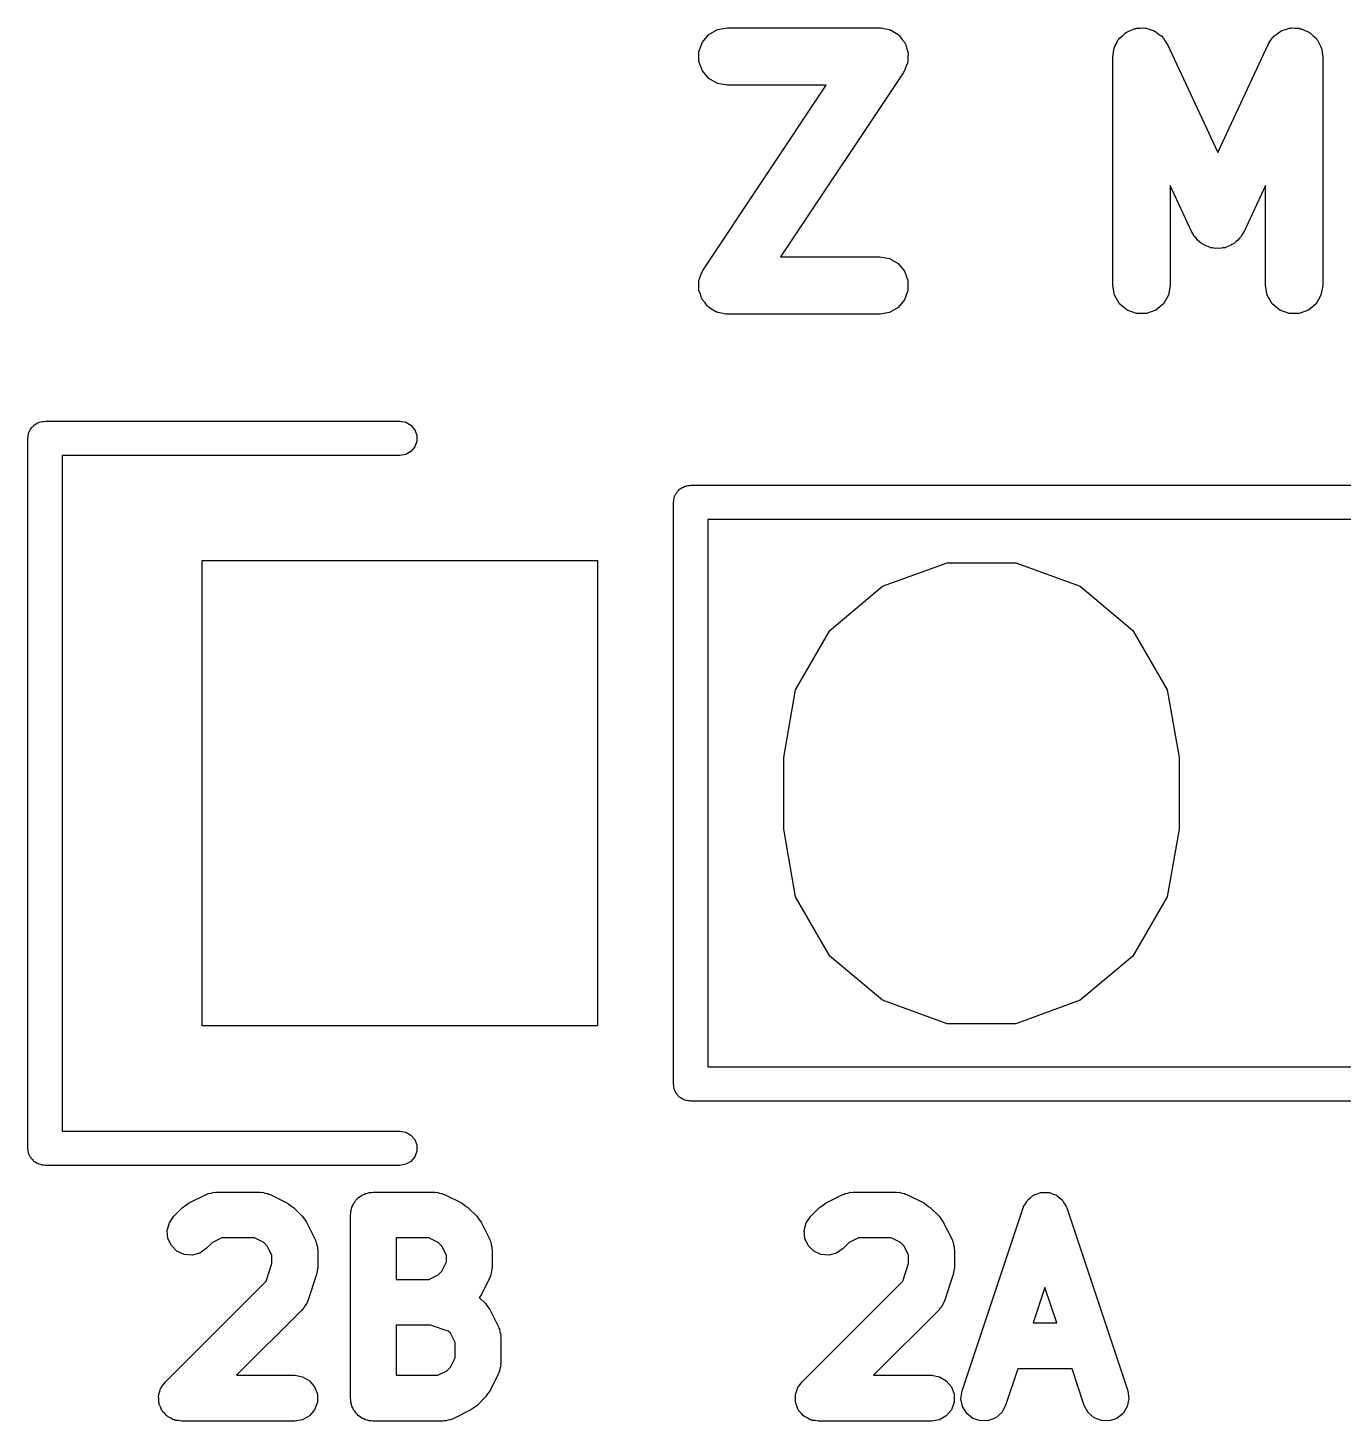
# Model space of a CAD drawing. Extents: x 10 to 287, y -200 to -10.
# Drawn here: x 87.98 to 93.73, y -43.67 to -37.59 of the extents above; entities that cross this region are included whole.
import ezdxf

# ---------------------------------------------------------------- set-up
doc = ezdxf.new("R2010")
doc.units = 0
doc.header["$MEASUREMENT"] = 0
doc.layers.add('BLACK', color=7, linetype='CONTINUOUS')

msp = doc.modelspace()

# ---------------------------------------------------------------- linework, layer by layer
at = {"layer": 'Black'}
for p, q in [((90.9592, -37.6166), (90.9968, -37.5949)), ((90.9968, -37.5949), (91.0395, -37.5874)), ((91.0395, -37.5874), (91.7062, -37.5874)), ((91.7062, -37.5874), (91.7102, -37.5881)), ((91.7102, -37.5881), (91.7142, -37.5876)), ((91.7142, -37.5876), (91.7315, -37.5918)), ((91.7315, -37.5918), (91.7489, -37.5949)), ((91.7489, -37.5949), (91.7525, -37.597)), ((91.7525, -37.597), (91.7564, -37.5979)), ((91.7564, -37.5979), (91.7712, -37.6078)), ((92.7865, -37.6041), (92.8019, -37.5985)), ((92.8019, -37.5985), (92.8167, -37.5917)), ((92.8167, -37.5917), (92.8222, -37.5912)), ((92.8222, -37.5912), (92.8273, -37.5893)), ((92.8273, -37.5893), (92.8437, -37.5893)), ((92.8437, -37.5893), (92.8599, -37.5879)), ((92.8599, -37.5879), (92.8652, -37.5893)), ((92.8652, -37.5893), (92.8708, -37.5893)), ((92.8708, -37.5893), (92.8861, -37.5949)), ((92.8861, -37.5949), (92.9018, -37.5991)), ((92.9018, -37.5991), (92.9064, -37.6022)), ((92.9064, -37.6022), (92.9115, -37.6041)), ((93.4532, -37.6041), (93.4584, -37.6022)), ((93.4584, -37.6022), (93.4629, -37.5991)), ((93.4629, -37.5991), (93.4787, -37.5949)), ((93.4787, -37.5949), (93.494, -37.5893)), ((93.494, -37.5893), (93.4995, -37.5893)), ((93.4995, -37.5893), (93.5049, -37.5879)), ((93.5049, -37.5879), (93.5211, -37.5893)), ((93.5211, -37.5893), (93.5374, -37.5893)), ((93.5374, -37.5893), (93.5426, -37.5912)), ((93.5426, -37.5912), (93.5481, -37.5916)), ((93.5481, -37.5916), (93.5629, -37.5986)), ((93.5629, -37.5986), (93.5782, -37.6041)), ((90.9164, -37.6907), (90.9313, -37.6499)), ((90.9313, -37.6499), (90.9592, -37.6166)), ((91.7712, -37.6078), (91.7865, -37.6166)), ((91.7865, -37.6166), (91.7892, -37.6197)), ((91.7892, -37.6197), (91.7925, -37.622)), ((91.7925, -37.622), (91.803, -37.6363)), ((91.803, -37.6363), (91.8144, -37.6499)), ((91.8144, -37.6499), (91.8158, -37.6537)), ((91.8158, -37.6537), (91.8182, -37.657)), ((91.8182, -37.657), (91.8232, -37.674)), ((92.7316, -37.6696), (92.7397, -37.6555)), ((92.7397, -37.6555), (92.7466, -37.6407)), ((92.7466, -37.6407), (92.7505, -37.6368)), ((92.7505, -37.6368), (92.7533, -37.632)), ((92.7533, -37.632), (92.7658, -37.6215)), ((92.7658, -37.6215), (92.7773, -37.61)), ((92.7773, -37.61), (92.7823, -37.6077)), ((92.7823, -37.6077), (92.7865, -37.6041)), ((92.9115, -37.6041), (92.924, -37.6146)), ((92.924, -37.6146), (92.9374, -37.624)), ((92.9374, -37.624), (92.9406, -37.6285)), ((92.9406, -37.6285), (92.9448, -37.632)), ((92.9448, -37.632), (92.953, -37.6462)), ((92.953, -37.6462), (92.9623, -37.6595)), ((92.9623, -37.6595), (93.1824, -38.1311)), ((93.1824, -38.1311), (93.4024, -37.6595)), ((93.4024, -37.6595), (93.4118, -37.6462)), ((93.4118, -37.6462), (93.42, -37.632)), ((93.42, -37.632), (93.4242, -37.6285)), ((93.4242, -37.6285), (93.4274, -37.624)), ((93.4274, -37.624), (93.4407, -37.6146)), ((93.4407, -37.6146), (93.4532, -37.6041)), ((93.5782, -37.6041), (93.5824, -37.6077)), ((93.5824, -37.6077), (93.5874, -37.61)), ((93.5874, -37.61), (93.599, -37.6215)), ((93.599, -37.6215), (93.6115, -37.632)), ((93.6115, -37.632), (93.6142, -37.6368)), ((93.6142, -37.6368), (93.6181, -37.6407)), ((93.6181, -37.6407), (93.625, -37.6555)), ((93.625, -37.6555), (93.6332, -37.6696)), ((90.9164, -37.7341), (90.9164, -37.6907)), ((91.8232, -37.674), (91.8293, -37.6907)), ((91.8293, -37.6907), (91.8293, -37.6947)), ((91.8293, -37.6947), (91.8304, -37.6986)), ((91.8304, -37.6986), (91.8293, -37.7164)), ((91.8293, -37.7164), (91.8293, -37.7341)), ((92.724, -37.7124), (92.7269, -37.6963)), ((92.724, -38.7124), (92.724, -37.7124)), ((92.7269, -37.6963), (92.7283, -37.6801)), ((92.7283, -37.6801), (92.7306, -37.6751)), ((92.7306, -37.6751), (92.7316, -37.6696)), ((93.6332, -37.6696), (93.6341, -37.6751)), ((93.6341, -37.6751), (93.6365, -37.6801)), ((93.6365, -37.6801), (93.6379, -37.6963)), ((93.6379, -37.6963), (93.6407, -37.7124)), ((93.6407, -37.7124), (93.6407, -38.7124)), ((90.9313, -37.7749), (90.9164, -37.7341)), ((90.9592, -37.8081), (90.9313, -37.7749)), ((91.8102, -37.7817), (91.2731, -38.5874)), ((91.8118, -37.778), (91.8102, -37.7817)), ((91.8144, -37.7749), (91.8118, -37.778)), ((91.8205, -37.7582), (91.8144, -37.7749)), ((91.8276, -37.742), (91.8205, -37.7582)), ((91.8279, -37.7379), (91.8276, -37.742)), ((91.8293, -37.7341), (91.8279, -37.7379)), ((90.9355, -38.643), (91.4726, -37.8374)), ((90.9968, -37.8298), (90.9592, -37.8081)), ((91.0395, -37.8374), (90.9968, -37.8298)), ((91.4726, -37.8374), (91.0395, -37.8374)), ((93.0691, -38.4795), (92.974, -38.2758)), ((92.974, -38.2758), (92.974, -38.7124)), ((93.3907, -38.2758), (93.2957, -38.4795)), ((93.3907, -38.7124), (93.3907, -38.2758)), ((93.0754, -38.4885), (93.0691, -38.4795)), ((93.08, -38.4983), (93.0754, -38.4885)), ((93.0877, -38.5061), (93.08, -38.4983)), ((93.094, -38.5151), (93.0877, -38.5061)), ((93.103, -38.5213), (93.094, -38.5151)), ((93.2707, -38.5151), (93.2618, -38.5213)), ((93.277, -38.5061), (93.2707, -38.5151)), ((93.2848, -38.4983), (93.277, -38.5061)), ((93.2894, -38.4885), (93.2848, -38.4983)), ((93.2957, -38.4795), (93.2894, -38.4885)), ((93.1107, -38.529), (93.103, -38.5213)), ((93.1206, -38.5337), (93.1107, -38.529)), ((93.1296, -38.54), (93.1206, -38.5337)), ((93.1401, -38.5428), (93.1296, -38.54)), ((93.15, -38.5474), (93.1401, -38.5428)), ((93.1609, -38.5484), (93.15, -38.5474)), ((93.1715, -38.5512), (93.1609, -38.5484)), ((93.1824, -38.5502), (93.1715, -38.5512)), ((93.1932, -38.5512), (93.1824, -38.5502)), ((93.2038, -38.5484), (93.1932, -38.5512)), ((93.2148, -38.5474), (93.2038, -38.5484)), ((93.2246, -38.5428), (93.2148, -38.5474)), ((93.2352, -38.54), (93.2246, -38.5428)), ((93.2442, -38.5337), (93.2352, -38.54)), ((93.2541, -38.529), (93.2442, -38.5337)), ((93.2618, -38.5213), (93.2541, -38.529)), ((91.2731, -38.5874), (91.7062, -38.5874)), ((91.7062, -38.5874), (91.7489, -38.5949)), ((91.7489, -38.5949), (91.7865, -38.6166)), ((91.7865, -38.6166), (91.8144, -38.6499)), ((90.9164, -38.6907), (90.9178, -38.6869)), ((90.9164, -38.7084), (90.9164, -38.6907)), ((90.9178, -38.6869), (90.9181, -38.6828)), ((90.9181, -38.6828), (90.9252, -38.6665)), ((90.9252, -38.6665), (90.9313, -38.6499)), ((90.9313, -38.6499), (90.9339, -38.6468)), ((90.9339, -38.6468), (90.9355, -38.643)), ((91.8144, -38.6499), (91.8293, -38.6907)), ((91.8293, -38.6907), (91.8293, -38.7341)), ((90.9153, -38.7261), (90.9164, -38.7084)), ((90.9164, -38.73), (90.9153, -38.7261)), ((90.9164, -38.7341), (90.9164, -38.73)), ((90.9225, -38.7508), (90.9164, -38.7341)), ((90.9275, -38.7678), (90.9225, -38.7508)), ((91.8293, -38.7341), (91.8144, -38.7749)), ((92.7316, -38.7551), (92.724, -38.7124)), ((92.7533, -38.7927), (92.7316, -38.7551)), ((92.9665, -38.7551), (92.9448, -38.7927)), ((92.974, -38.7124), (92.9665, -38.7551)), ((93.3983, -38.7551), (93.3907, -38.7124)), ((93.42, -38.7927), (93.3983, -38.7551)), ((93.6332, -38.7551), (93.6115, -38.7927)), ((93.6407, -38.7124), (93.6332, -38.7551)), ((90.9299, -38.7711), (90.9275, -38.7678)), ((90.9313, -38.7749), (90.9299, -38.7711)), ((90.9427, -38.7885), (90.9313, -38.7749)), ((90.9532, -38.8028), (90.9427, -38.7885)), ((90.9566, -38.805), (90.9532, -38.8028)), ((90.9592, -38.8081), (90.9566, -38.805)), ((90.9745, -38.817), (90.9592, -38.8081)), ((90.9893, -38.8268), (90.9745, -38.817)), ((91.7865, -38.8081), (91.7489, -38.8298)), ((91.8144, -38.7749), (91.7865, -38.8081)), ((92.7865, -38.8206), (92.7533, -38.7927)), ((92.9448, -38.7927), (92.9115, -38.8206)), ((93.4532, -38.8206), (93.42, -38.7927)), ((93.6115, -38.7927), (93.5782, -38.8206)), ((90.9932, -38.8278), (90.9893, -38.8268)), ((90.9968, -38.8298), (90.9932, -38.8278)), ((91.0142, -38.8329), (90.9968, -38.8298)), ((91.0315, -38.8371), (91.0142, -38.8329)), ((91.0355, -38.8367), (91.0315, -38.8371)), ((91.0395, -38.8374), (91.0355, -38.8367)), ((91.7062, -38.8374), (91.0395, -38.8374)), ((91.7489, -38.8298), (91.7062, -38.8374)), ((92.8273, -38.8355), (92.7865, -38.8206)), ((92.8708, -38.8355), (92.8273, -38.8355)), ((92.9115, -38.8206), (92.8708, -38.8355)), ((93.494, -38.8355), (93.4532, -38.8206)), ((93.5374, -38.8355), (93.494, -38.8355)), ((93.5782, -38.8206), (93.5374, -38.8355)), ((88.0408, -39.3084), (88.047, -39.3061)), ((88.047, -39.3061), (88.0535, -39.3061)), ((88.0535, -39.3061), (88.06, -39.305)), ((88.06, -39.305), (89.61, -39.305)), ((89.61, -39.305), (89.6357, -39.3095)), ((87.9861, -39.367), (87.9884, -39.3608)), ((87.9861, -39.3735), (87.9861, -39.367)), ((87.9884, -39.3608), (87.9895, -39.3543)), ((87.9895, -39.3543), (87.9928, -39.3487)), ((87.9928, -39.3487), (87.995, -39.3425)), ((87.995, -39.3425), (87.9993, -39.3375)), ((87.9993, -39.3375), (88.0025, -39.3318)), ((88.0025, -39.3318), (88.0076, -39.3276)), ((88.0076, -39.3276), (88.0118, -39.3225)), ((88.0118, -39.3225), (88.0175, -39.3193)), ((88.0175, -39.3193), (88.0225, -39.315)), ((88.0225, -39.315), (88.0287, -39.3128)), ((88.0287, -39.3128), (88.0343, -39.3095)), ((88.0343, -39.3095), (88.0408, -39.3084)), ((89.6357, -39.3095), (89.6582, -39.3225)), ((89.6582, -39.3225), (89.675, -39.3425)), ((89.675, -39.3425), (89.6839, -39.367)), ((89.6839, -39.367), (89.6839, -39.393)), ((87.985, -39.38), (87.9861, -39.3735)), ((87.985, -42.48), (87.985, -39.38)), ((89.675, -39.4175), (89.6582, -39.4375)), ((89.6839, -39.393), (89.675, -39.4175)), ((89.61, -39.455), (88.135, -39.455)), ((88.135, -39.455), (88.135, -42.405)), ((89.6357, -39.4505), (89.61, -39.455)), ((89.6582, -39.4375), (89.6357, -39.4505)), ((90.8225, -39.6118), (90.8276, -39.6076)), ((90.8276, -39.6076), (90.8318, -39.6025)), ((90.8318, -39.6025), (90.8375, -39.5993)), ((90.8375, -39.5993), (90.8425, -39.595)), ((90.8425, -39.595), (90.8487, -39.5928)), ((90.8487, -39.5928), (90.8543, -39.5895)), ((90.8543, -39.5895), (90.8608, -39.5884)), ((90.8608, -39.5884), (90.867, -39.5861)), ((90.867, -39.5861), (90.8735, -39.5861)), ((90.8735, -39.5861), (90.88, -39.585)), ((90.88, -39.585), (98.5, -39.585)), ((90.805, -39.66), (90.8061, -39.6535)), ((90.805, -42.2), (90.805, -39.66)), ((90.8061, -39.647), (90.8084, -39.6408)), ((90.8061, -39.6535), (90.8061, -39.647)), ((90.8084, -39.6408), (90.8095, -39.6343)), ((90.8095, -39.6343), (90.8128, -39.6287)), ((90.8128, -39.6287), (90.815, -39.6225)), ((90.815, -39.6225), (90.8193, -39.6175)), ((90.8193, -39.6175), (90.8225, -39.6118)), ((90.955, -39.735), (90.955, -42.125)), ((98.425, -39.735), (90.955, -39.735)), ((88.7464, -41.946), (88.7464, -39.914)), ((88.7464, -39.914), (90.4736, -39.914)), ((90.4736, -39.914), (90.4736, -41.946)), ((91.7182, -40.0258), (92, -39.9232)), ((92, -39.9232), (92.3, -39.9232)), ((92.3, -39.9232), (92.5818, -40.0258)), ((91.4884, -40.2186), (91.7182, -40.0258)), ((92.5818, -40.0258), (92.8116, -40.2186)), ((91.3385, -40.4783), (91.4884, -40.2186)), ((92.8116, -40.2186), (92.9615, -40.4783)), ((91.2864, -40.7737), (91.3385, -40.4783)), ((92.9615, -40.4783), (93.0136, -40.7737)), ((91.2864, -41.0863), (91.2864, -40.7737)), ((93.0136, -40.7737), (93.0136, -41.0863)), ((91.3385, -41.3817), (91.2864, -41.0863)), ((93.0136, -41.0863), (92.9615, -41.3817)), ((91.4884, -41.6414), (91.3385, -41.3817)), ((92.9615, -41.3817), (92.8116, -41.6414)), ((91.7182, -41.8342), (91.4884, -41.6414)), ((92.8116, -41.6414), (92.5818, -41.8342)), ((92, -41.9368), (91.7182, -41.8342)), ((92.5818, -41.8342), (92.3, -41.9368)), ((90.4736, -41.946), (88.7464, -41.946)), ((92.3, -41.9368), (92, -41.9368)), ((90.955, -42.125), (98.425, -42.125)), ((90.8061, -42.2065), (90.805, -42.2)), ((90.8061, -42.213), (90.8061, -42.2065)), ((90.8084, -42.2192), (90.8061, -42.213)), ((90.8095, -42.2257), (90.8084, -42.2192)), ((90.8128, -42.2313), (90.8095, -42.2257)), ((90.815, -42.2375), (90.8128, -42.2313)), ((90.8193, -42.2425), (90.815, -42.2375)), ((90.8225, -42.2482), (90.8193, -42.2425)), ((90.8276, -42.2524), (90.8225, -42.2482)), ((90.8318, -42.2575), (90.8276, -42.2524)), ((90.8375, -42.2607), (90.8318, -42.2575)), ((90.8425, -42.265), (90.8375, -42.2607)), ((90.8487, -42.2672), (90.8425, -42.265)), ((90.8543, -42.2705), (90.8487, -42.2672)), ((90.8608, -42.2716), (90.8543, -42.2705)), ((90.867, -42.2739), (90.8608, -42.2716)), ((90.8735, -42.2739), (90.867, -42.2739)), ((90.88, -42.275), (90.8735, -42.2739)), ((98.5, -42.275), (90.88, -42.275)), ((88.135, -42.405), (89.61, -42.405)), ((89.61, -42.405), (89.6357, -42.4095)), ((89.6357, -42.4095), (89.6582, -42.4225)), ((89.6582, -42.4225), (89.675, -42.4425)), ((89.675, -42.4425), (89.6839, -42.467)), ((89.6839, -42.467), (89.6839, -42.493)), ((87.9861, -42.4865), (87.985, -42.48)), ((87.9861, -42.493), (87.9861, -42.4865)), ((87.9884, -42.4992), (87.9861, -42.493)), ((87.9895, -42.5057), (87.9884, -42.4992)), ((87.9928, -42.5113), (87.9895, -42.5057)), ((87.995, -42.5175), (87.9928, -42.5113)), ((87.9993, -42.5225), (87.995, -42.5175)), ((88.0025, -42.5282), (87.9993, -42.5225)), ((88.0076, -42.5324), (88.0025, -42.5282)), ((89.675, -42.5175), (89.6582, -42.5375)), ((89.6839, -42.493), (89.675, -42.5175)), ((88.0118, -42.5375), (88.0076, -42.5324)), ((88.0175, -42.5407), (88.0118, -42.5375)), ((88.0225, -42.545), (88.0175, -42.5407)), ((88.0287, -42.5472), (88.0225, -42.545)), ((88.0343, -42.5505), (88.0287, -42.5472)), ((88.0408, -42.5516), (88.0343, -42.5505)), ((88.047, -42.5539), (88.0408, -42.5516)), ((88.0535, -42.5539), (88.047, -42.5539)), ((88.06, -42.555), (88.0535, -42.5539)), ((89.61, -42.555), (88.06, -42.555)), ((89.6357, -42.5505), (89.61, -42.555)), ((89.6582, -42.5375), (89.6357, -42.5505)), ((88.6871, -42.7205), (88.7633, -42.6824)), ((88.7633, -42.6824), (88.7688, -42.6808)), ((88.7688, -42.6808), (88.7738, -42.6779)), ((88.7738, -42.6779), (88.7853, -42.6758)), ((88.7853, -42.6758), (88.7966, -42.6725)), ((88.7966, -42.6725), (88.8023, -42.6728)), ((88.8023, -42.6728), (88.808, -42.6718)), ((88.808, -42.6718), (88.9985, -42.6718)), ((88.9985, -42.6718), (89.0042, -42.6728)), ((89.0042, -42.6728), (89.0099, -42.6725)), ((89.0099, -42.6725), (89.0212, -42.6758)), ((89.0212, -42.6758), (89.0327, -42.6779)), ((89.0327, -42.6779), (89.0377, -42.6808)), ((89.0377, -42.6808), (89.0432, -42.6824)), ((89.0432, -42.6824), (89.1194, -42.7205)), ((89.4128, -42.7151), (89.4172, -42.7076)), ((89.4172, -42.7076), (89.4239, -42.7019)), ((89.4239, -42.7019), (89.4295, -42.6952)), ((89.4295, -42.6952), (89.4371, -42.6909)), ((89.4371, -42.6909), (89.4438, -42.6852)), ((89.4438, -42.6852), (89.452, -42.6822)), ((89.452, -42.6822), (89.4596, -42.6779)), ((89.4596, -42.6779), (89.4682, -42.6763)), ((89.4682, -42.6763), (89.4764, -42.6734)), ((89.4764, -42.6734), (89.4852, -42.6734)), ((89.4852, -42.6734), (89.4938, -42.6718)), ((89.4938, -42.6718), (89.7605, -42.6718)), ((89.7605, -42.6718), (89.7662, -42.6728)), ((89.7662, -42.6728), (89.7719, -42.6725)), ((89.7719, -42.6725), (89.7832, -42.6758)), ((89.7832, -42.6758), (89.7947, -42.6779)), ((89.7947, -42.6779), (89.7997, -42.6808)), ((89.7997, -42.6808), (89.8052, -42.6824)), ((89.8052, -42.6824), (89.8814, -42.7205)), ((91.4684, -42.7205), (91.5446, -42.6824)), ((91.5446, -42.6824), (91.5501, -42.6808)), ((91.5501, -42.6808), (91.5551, -42.6779)), ((91.5551, -42.6779), (91.5666, -42.6758)), ((91.5666, -42.6758), (91.5779, -42.6725)), ((91.5779, -42.6725), (91.5836, -42.6728)), ((91.5836, -42.6728), (91.5893, -42.6718)), ((91.5893, -42.6718), (91.7798, -42.6718)), ((91.7798, -42.6718), (91.7855, -42.6728)), ((91.7855, -42.6728), (91.7912, -42.6725)), ((91.7912, -42.6725), (91.8025, -42.6758)), ((91.8025, -42.6758), (91.814, -42.6779)), ((91.814, -42.6779), (91.819, -42.6808)), ((91.819, -42.6808), (91.8245, -42.6824)), ((91.8245, -42.6824), (91.9007, -42.7205)), ((92.3422, -42.7226), (92.3492, -42.7097)), ((92.3492, -42.7097), (92.3512, -42.7078)), ((92.3512, -42.7078), (92.3527, -42.7055)), ((92.3527, -42.7055), (92.3642, -42.6964)), ((92.3642, -42.6964), (92.3751, -42.6866)), ((92.3751, -42.6866), (92.3777, -42.6856)), ((92.3777, -42.6856), (92.3799, -42.6839)), ((92.3799, -42.6839), (92.3938, -42.6793)), ((92.3938, -42.6793), (92.4074, -42.6739)), ((92.4074, -42.6739), (92.4102, -42.6738)), ((92.4102, -42.6738), (92.4128, -42.6729)), ((92.4128, -42.6729), (92.4275, -42.6733)), ((92.4275, -42.6733), (92.4422, -42.6729)), ((92.4422, -42.6729), (92.4448, -42.6738)), ((92.4448, -42.6738), (92.4475, -42.6739)), ((92.4475, -42.6739), (92.4612, -42.6793)), ((92.4612, -42.6793), (92.4751, -42.6839)), ((92.4751, -42.6839), (92.4773, -42.6856)), ((92.4773, -42.6856), (92.4799, -42.6866)), ((92.4799, -42.6866), (92.4908, -42.6964)), ((92.4908, -42.6964), (92.5023, -42.7055)), ((92.5023, -42.7055), (92.5038, -42.7078)), ((92.5038, -42.7078), (92.5058, -42.7097)), ((92.5058, -42.7097), (92.5128, -42.7226)), ((88.623, -42.7773), (88.6611, -42.7392)), ((88.6611, -42.7392), (88.6742, -42.73)), ((88.6742, -42.73), (88.6871, -42.7205)), ((89.1194, -42.7205), (89.1323, -42.7301)), ((89.1323, -42.7301), (89.1454, -42.7392)), ((89.1454, -42.7392), (89.1835, -42.7773)), ((89.3938, -42.7719), (89.3953, -42.7632)), ((89.3938, -43.572), (89.3938, -42.7719)), ((89.3953, -42.7545), (89.3983, -42.7463)), ((89.3953, -42.7632), (89.3953, -42.7545)), ((89.3983, -42.7463), (89.3998, -42.7376)), ((89.3998, -42.7376), (89.4042, -42.7301)), ((89.4042, -42.7301), (89.4072, -42.7218)), ((89.4072, -42.7218), (89.4128, -42.7151)), ((89.8814, -42.7205), (89.8943, -42.7301)), ((89.8943, -42.7301), (89.9074, -42.7392)), ((89.9074, -42.7392), (89.9455, -42.7773)), ((91.4043, -42.7773), (91.4424, -42.7392)), ((91.4424, -42.7392), (91.4555, -42.73)), ((91.4555, -42.73), (91.4684, -42.7205)), ((91.9007, -42.7205), (91.9136, -42.7301)), ((91.9136, -42.7301), (91.9267, -42.7392)), ((91.9267, -42.7392), (91.9648, -42.7773)), ((92.0659, -43.5403), (92.3326, -42.7402)), ((92.3326, -42.7402), (92.3339, -42.7378)), ((92.3339, -42.7378), (92.3345, -42.7351)), ((92.3345, -42.7351), (92.3422, -42.7226)), ((92.5128, -42.7226), (92.5205, -42.7351)), ((92.5205, -42.7351), (92.5211, -42.7378)), ((92.5211, -42.7378), (92.5224, -42.7402)), ((92.5224, -42.7402), (92.7891, -43.5403)), ((88.5941, -42.8393), (88.6031, -42.8058)), ((88.6031, -42.8058), (88.623, -42.7773)), ((89.1835, -42.7773), (89.1927, -42.7905)), ((89.1927, -42.7905), (89.2023, -42.8033)), ((89.2023, -42.8033), (89.2404, -42.8795)), ((89.9455, -42.7773), (89.9547, -42.7905)), ((89.9547, -42.7905), (89.9643, -42.8033)), ((89.9643, -42.8033), (90.0024, -42.8795)), ((91.3754, -42.8393), (91.3844, -42.8058)), ((91.3844, -42.8058), (91.4043, -42.7773)), ((91.9648, -42.7773), (91.974, -42.7905)), ((91.974, -42.7905), (91.9836, -42.8033)), ((91.9836, -42.8033), (92.0217, -42.8795)), ((88.5971, -42.8739), (88.5941, -42.8393)), ((88.6118, -42.9054), (88.5971, -42.8739)), ((88.791, -42.8921), (88.7644, -42.9188)), ((88.8316, -42.8719), (88.791, -42.8921)), ((88.9749, -42.8719), (88.8316, -42.8719)), ((89.0155, -42.8921), (88.9749, -42.8719)), ((89.0306, -42.9073), (89.0155, -42.8921)), ((89.2404, -42.8795), (89.242, -42.885)), ((89.242, -42.885), (89.2449, -42.89)), ((89.2449, -42.89), (89.2469, -42.9016)), ((89.5938, -42.8719), (89.5938, -43.0528)), ((89.7369, -42.8719), (89.5938, -42.8719)), ((89.7775, -42.8921), (89.7369, -42.8719)), ((89.7926, -42.9073), (89.7775, -42.8921)), ((90.0024, -42.8795), (90.004, -42.885)), ((90.004, -42.885), (90.0069, -42.89)), ((90.0069, -42.89), (90.0089, -42.9016)), ((91.3784, -42.8739), (91.3754, -42.8393)), ((91.3931, -42.9054), (91.3784, -42.8739)), ((91.5723, -42.8921), (91.5457, -42.9188)), ((91.6129, -42.8719), (91.5723, -42.8921)), ((91.7562, -42.8719), (91.6129, -42.8719)), ((91.7968, -42.8921), (91.7562, -42.8719)), ((91.8119, -42.9073), (91.7968, -42.8921)), ((92.0217, -42.8795), (92.0233, -42.885)), ((92.0233, -42.885), (92.0262, -42.89)), ((92.0262, -42.89), (92.0282, -42.9016)), ((88.6363, -42.93), (88.6118, -42.9054)), ((88.6678, -42.9447), (88.6363, -42.93)), ((88.7024, -42.9477), (88.6678, -42.9447)), ((88.736, -42.9387), (88.7024, -42.9477)), ((88.7644, -42.9188), (88.736, -42.9387)), ((89.0509, -42.9479), (89.0306, -42.9073)), ((89.0509, -42.9842), (89.0509, -42.9479)), ((89.2469, -42.9016), (89.2503, -42.9128)), ((89.2503, -42.9128), (89.2499, -42.9186)), ((89.2499, -42.9186), (89.2509, -42.9243)), ((89.2509, -42.9243), (89.2509, -43.0005)), ((89.8129, -42.9479), (89.7926, -42.9073)), ((89.8129, -42.9768), (89.8129, -42.9479)), ((90.0089, -42.9016), (90.0123, -42.9128)), ((90.0123, -42.9128), (90.0119, -42.9186)), ((90.0119, -42.9186), (90.0129, -42.9243)), ((90.0129, -42.9243), (90.0129, -43.0005)), ((91.4176, -42.93), (91.3931, -42.9054)), ((91.4491, -42.9447), (91.4176, -42.93)), ((91.4837, -42.9477), (91.4491, -42.9447)), ((91.5173, -42.9387), (91.4837, -42.9477)), ((91.5457, -42.9188), (91.5173, -42.9387)), ((91.8322, -42.9479), (91.8119, -42.9073)), ((91.8322, -42.9842), (91.8322, -42.9479)), ((92.0282, -42.9016), (92.0316, -42.9128)), ((92.0316, -42.9128), (92.0312, -42.9186)), ((92.0312, -42.9186), (92.0322, -42.9243)), ((92.0322, -42.9243), (92.0322, -43.0005)), ((89.0254, -43.0607), (89.0509, -42.9842)), ((89.2481, -43.0162), (89.2458, -43.0321)), ((89.2509, -43.0005), (89.2481, -43.0162)), ((89.7775, -43.0326), (89.7926, -43.0174)), ((89.7926, -43.0174), (89.8129, -42.9768)), ((90.0123, -43.0119), (90.0089, -43.0231)), ((90.0129, -43.0005), (90.0119, -43.0061)), ((90.0119, -43.0061), (90.0123, -43.0119)), ((91.8067, -43.0607), (91.8322, -42.9842)), ((92.0294, -43.0162), (92.0271, -43.0321)), ((92.0322, -43.0005), (92.0294, -43.0162)), ((88.5849, -43.5012), (89.0254, -43.0607)), ((89.2458, -43.0321), (89.2077, -43.1464)), ((89.5938, -43.0528), (89.7369, -43.0528)), ((89.7369, -43.0528), (89.7775, -43.0326)), ((90.0024, -43.0452), (89.9643, -43.1214)), ((90.004, -43.0397), (90.0024, -43.0452)), ((90.0069, -43.0347), (90.004, -43.0397)), ((90.0089, -43.0231), (90.0069, -43.0347)), ((91.3662, -43.5012), (91.8067, -43.0607)), ((92.0271, -43.0321), (91.989, -43.1464)), ((89.9643, -43.1214), (89.9568, -43.1315)), ((89.9568, -43.1315), (89.9836, -43.1583)), ((92.4275, -43.0881), (92.3758, -43.2433)), ((92.4792, -43.2433), (92.4275, -43.0881)), ((89.1835, -43.1855), (88.897, -43.4719)), ((89.1868, -43.1807), (89.1835, -43.1855)), ((89.1911, -43.1769), (89.1868, -43.1807)), ((89.1967, -43.1666), (89.1911, -43.1769)), ((89.2034, -43.157), (89.1967, -43.1666)), ((89.2049, -43.1514), (89.2034, -43.157)), ((89.2077, -43.1464), (89.2049, -43.1514)), ((89.9836, -43.1583), (89.9928, -43.1715)), ((89.9928, -43.1715), (90.0024, -43.1843)), ((90.0024, -43.1843), (90.0405, -43.2605)), ((91.9648, -43.1855), (91.6783, -43.4719)), ((91.9681, -43.1807), (91.9648, -43.1855)), ((91.9724, -43.1769), (91.9681, -43.1807)), ((91.978, -43.1666), (91.9724, -43.1769)), ((91.9847, -43.157), (91.978, -43.1666)), ((91.9862, -43.1514), (91.9847, -43.157)), ((91.989, -43.1464), (91.9862, -43.1514)), ((89.5938, -43.2529), (89.5938, -43.4719)), ((89.7443, -43.2529), (89.5938, -43.2529)), ((89.8208, -43.2784), (89.7443, -43.2529)), ((90.0405, -43.2605), (90.0421, -43.266)), ((92.3758, -43.2433), (92.4792, -43.2433)), ((89.8307, -43.2883), (89.8208, -43.2784)), ((89.851, -43.3289), (89.8307, -43.2883)), ((90.0421, -43.266), (90.045, -43.271)), ((90.045, -43.271), (90.047, -43.2826)), ((90.047, -43.2826), (90.0504, -43.2938)), ((90.0504, -43.2938), (90.05, -43.2996)), ((90.05, -43.2996), (90.051, -43.3053)), ((90.051, -43.3053), (90.051, -43.4196)), ((89.851, -43.3959), (89.851, -43.3289)), ((89.8156, -43.4517), (89.8307, -43.4365)), ((89.8307, -43.4365), (89.851, -43.3959)), ((90.047, -43.4422), (90.045, -43.4538)), ((90.0504, -43.431), (90.047, -43.4422)), ((90.051, -43.4196), (90.05, -43.4252)), ((90.05, -43.4252), (90.0504, -43.431)), ((92.3091, -43.4434), (92.2557, -43.6036)), ((92.5459, -43.4434), (92.3091, -43.4434)), ((92.5993, -43.6036), (92.5459, -43.4434)), ((88.5774, -43.5119), (88.5849, -43.5012)), ((88.897, -43.4719), (89.1509, -43.4719)), ((89.1509, -43.4719), (89.1851, -43.478)), ((89.1851, -43.478), (89.2152, -43.4953)), ((89.2152, -43.4953), (89.2375, -43.5219)), ((89.5938, -43.4719), (89.775, -43.4719)), ((89.775, -43.4719), (89.8156, -43.4517)), ((90.0405, -43.4643), (90.0024, -43.5405)), ((90.0421, -43.4588), (90.0405, -43.4643)), ((90.045, -43.4538), (90.0421, -43.4588)), ((91.3587, -43.5119), (91.3662, -43.5012)), ((91.6783, -43.4719), (91.9322, -43.4719)), ((91.9322, -43.4719), (91.9664, -43.478)), ((91.9664, -43.478), (91.9965, -43.4953)), ((91.9965, -43.4953), (92.0188, -43.5219)), ((88.556, -43.5632), (88.5571, -43.559)), ((88.5571, -43.5762), (88.556, -43.5632)), ((88.5571, -43.5546), (88.5616, -43.5423)), ((88.5571, -43.559), (88.5571, -43.5546)), ((88.5616, -43.5423), (88.565, -43.5297)), ((88.565, -43.5297), (88.5675, -43.5261)), ((88.5675, -43.5261), (88.569, -43.5219)), ((88.569, -43.5219), (88.5774, -43.5119)), ((89.2375, -43.5219), (89.2494, -43.5546)), ((89.2494, -43.5546), (89.2494, -43.5893)), ((89.9928, -43.5533), (89.9836, -43.5665)), ((90.0024, -43.5405), (89.9928, -43.5533)), ((91.3373, -43.5632), (91.3384, -43.559)), ((91.3384, -43.5762), (91.3373, -43.5632)), ((91.3384, -43.5546), (91.3429, -43.5423)), ((91.3384, -43.559), (91.3384, -43.5546)), ((91.3429, -43.5423), (91.3463, -43.5297)), ((91.3463, -43.5297), (91.3488, -43.5261)), ((91.3488, -43.5261), (91.3503, -43.5219)), ((91.3503, -43.5219), (91.3587, -43.5119)), ((92.0188, -43.5219), (92.0307, -43.5546)), ((92.0307, -43.5546), (92.0307, -43.5893)), ((92.0608, -43.5747), (92.0659, -43.5403)), ((92.7891, -43.5403), (92.7942, -43.5747)), ((88.5571, -43.5893), (88.5571, -43.5762)), ((88.5586, -43.5935), (88.5571, -43.5893)), ((88.559, -43.5978), (88.5586, -43.5935)), ((88.5645, -43.6097), (88.559, -43.5978)), ((88.569, -43.622), (88.5645, -43.6097)), ((88.5718, -43.6253), (88.569, -43.622)), ((88.5737, -43.6293), (88.5718, -43.6253)), ((89.2375, -43.622), (89.2152, -43.6486)), ((89.2494, -43.5893), (89.2375, -43.622)), ((89.3953, -43.5806), (89.3938, -43.572)), ((89.3953, -43.5893), (89.3953, -43.5806)), ((89.3983, -43.5975), (89.3953, -43.5893)), ((89.3998, -43.6062), (89.3983, -43.5975)), ((89.4042, -43.6137), (89.3998, -43.6062)), ((89.4072, -43.622), (89.4042, -43.6137)), ((89.4128, -43.6287), (89.4072, -43.622)), ((89.9195, -43.6233), (89.8433, -43.6614)), ((89.9324, -43.6137), (89.9195, -43.6233)), ((89.9455, -43.6046), (89.9324, -43.6137)), ((89.9836, -43.5665), (89.9455, -43.6046)), ((91.3384, -43.5893), (91.3384, -43.5762)), ((91.3399, -43.5935), (91.3384, -43.5893)), ((91.3403, -43.5978), (91.3399, -43.5935)), ((91.3458, -43.6097), (91.3403, -43.5978)), ((91.3503, -43.622), (91.3458, -43.6097)), ((91.3531, -43.6253), (91.3503, -43.622)), ((91.355, -43.6293), (91.3531, -43.6253)), ((92.0188, -43.622), (91.9965, -43.6486)), ((92.0307, -43.5893), (92.0188, -43.622)), ((92.0678, -43.6087), (92.0608, -43.5747)), ((92.086, -43.6383), (92.0678, -43.6087)), ((92.2557, -43.6036), (92.2391, -43.6341)), ((92.6159, -43.6341), (92.5993, -43.6036)), ((92.7872, -43.6087), (92.769, -43.6383)), ((92.7942, -43.5747), (92.7872, -43.6087)), ((88.5829, -43.6386), (88.5737, -43.6293)), ((88.5913, -43.6486), (88.5829, -43.6386)), ((88.5951, -43.6508), (88.5913, -43.6486)), ((88.5982, -43.6539), (88.5951, -43.6508)), ((88.6101, -43.6594), (88.5982, -43.6539)), ((88.6214, -43.6659), (88.6101, -43.6594)), ((88.6257, -43.6667), (88.6214, -43.6659)), ((88.6297, -43.6686), (88.6257, -43.6667)), ((88.6427, -43.6697), (88.6297, -43.6686)), ((88.6556, -43.672), (88.6427, -43.6697)), ((89.1509, -43.672), (88.6556, -43.672)), ((89.1851, -43.6659), (89.1509, -43.672)), ((89.2152, -43.6486), (89.1851, -43.6659)), ((89.4172, -43.6362), (89.4128, -43.6287)), ((89.4239, -43.6419), (89.4172, -43.6362)), ((89.4295, -43.6486), (89.4239, -43.6419)), ((89.4371, -43.6529), (89.4295, -43.6486)), ((89.4438, -43.6586), (89.4371, -43.6529)), ((89.452, -43.6616), (89.4438, -43.6586)), ((89.4596, -43.6659), (89.452, -43.6616)), ((89.4682, -43.6674), (89.4596, -43.6659)), ((89.4764, -43.6704), (89.4682, -43.6674)), ((89.4852, -43.6704), (89.4764, -43.6704)), ((89.4938, -43.672), (89.4852, -43.6704)), ((89.7986, -43.672), (89.4938, -43.672)), ((89.8043, -43.671), (89.7986, -43.672)), ((89.81, -43.6713), (89.8043, -43.671)), ((89.8213, -43.668), (89.81, -43.6713)), ((89.8328, -43.6659), (89.8213, -43.668)), ((89.8378, -43.663), (89.8328, -43.6659)), ((89.8433, -43.6614), (89.8378, -43.663)), ((91.3642, -43.6386), (91.355, -43.6293)), ((91.3726, -43.6486), (91.3642, -43.6386)), ((91.3764, -43.6508), (91.3726, -43.6486)), ((91.3795, -43.6539), (91.3764, -43.6508)), ((91.3914, -43.6594), (91.3795, -43.6539)), ((91.4027, -43.6659), (91.3914, -43.6594)), ((91.407, -43.6667), (91.4027, -43.6659)), ((91.411, -43.6686), (91.407, -43.6667)), ((91.424, -43.6697), (91.411, -43.6686)), ((91.4369, -43.672), (91.424, -43.6697)), ((91.9322, -43.672), (91.4369, -43.672)), ((91.9664, -43.6659), (91.9322, -43.672)), ((91.9965, -43.6486), (91.9664, -43.6659)), ((92.1132, -43.6599), (92.086, -43.6383)), ((92.1461, -43.6709), (92.1132, -43.6599)), ((92.1808, -43.6699), (92.1461, -43.6709)), ((92.2132, -43.6572), (92.1808, -43.6699)), ((92.2391, -43.6341), (92.2132, -43.6572)), ((92.6418, -43.6572), (92.6159, -43.6341)), ((92.6741, -43.6699), (92.6418, -43.6572)), ((92.7089, -43.6709), (92.6741, -43.6699)), ((92.7418, -43.6599), (92.7089, -43.6709)), ((92.769, -43.6383), (92.7418, -43.6599))]:
    msp.add_line(p, q, dxfattribs=at)

doc.saveas('drawing.dxf')
